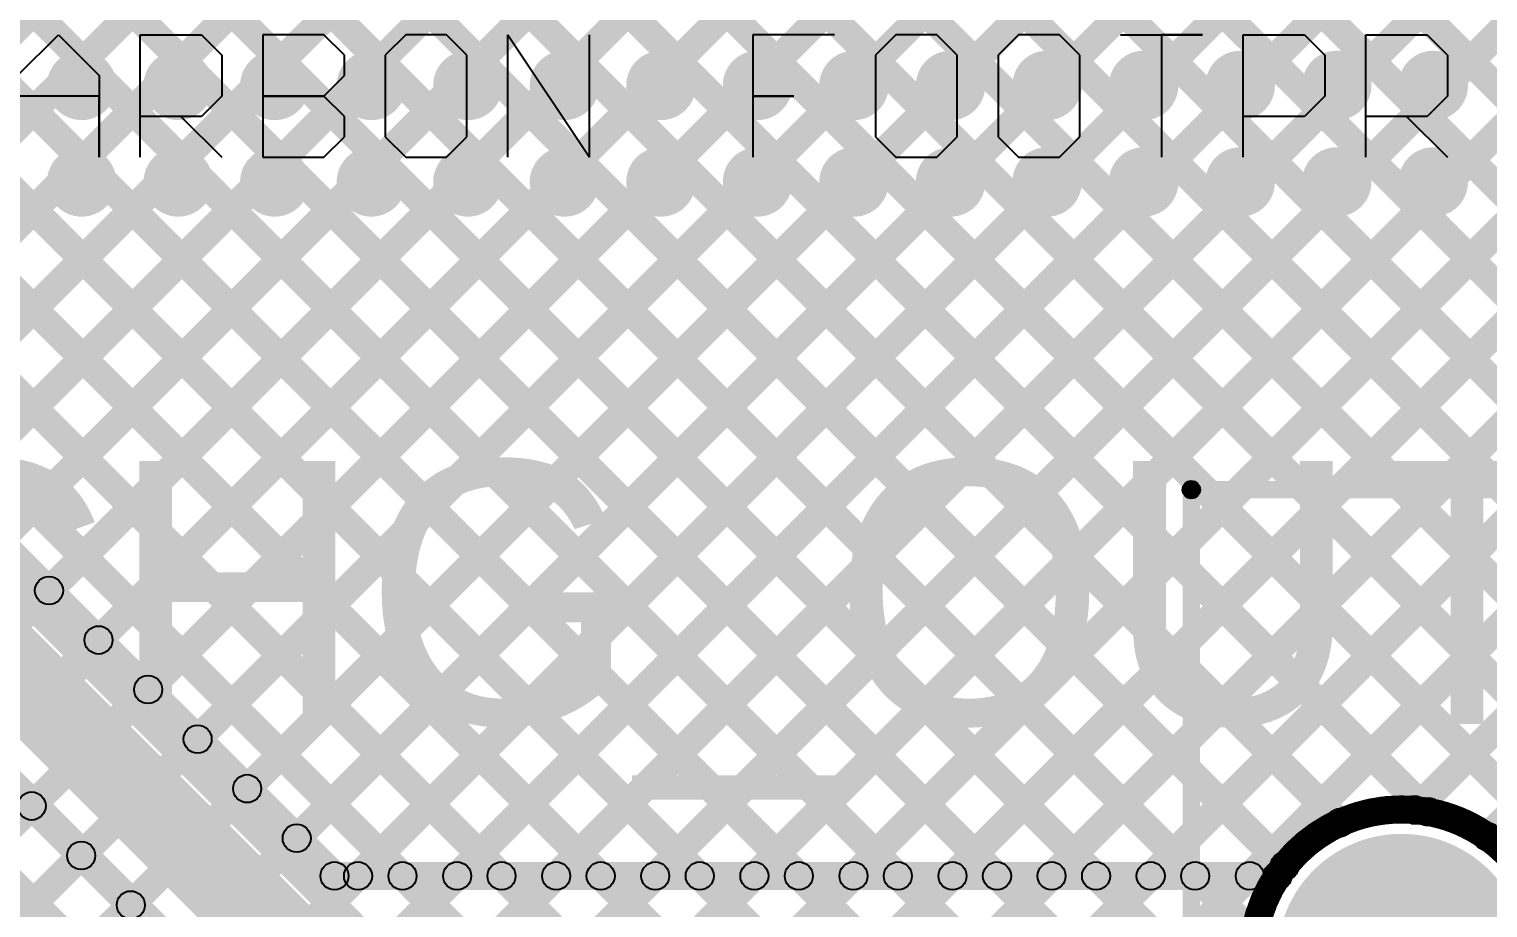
# Model space of a CAD drawing. Header units: millimetres. Extents: x -0.28 to 3.03, y -0.05 to 3.12.
# Drawn here: x 2.1282 to 2.5446, y 1.7267 to 1.9776 of the extents above; entities that cross this region are included whole.
import ezdxf

# ---------------------------------------------------------------- set-up
doc = ezdxf.new("R2010")
doc.units = ezdxf.units.MM
doc.header["$MEASUREMENT"] = 0
for name, color, linetype in [('BottomLayer', 5, 'Continuous'), ('BottomSolder', 6, 'Continuous'), ('PadHoleLayer', 156, 'Continuous'), ('TopLayer', 1, 'Continuous'), ('TopOverlay', 2, 'Continuous'), ('TopSolder', 216, 'Continuous'), ('ViaHoleLayer', 16, 'Continuous')]:
    doc.layers.add(name, color=color, linetype=linetype)

# ---------------------------------------------------------------- blocks, each defined once
blk = doc.blocks.new('901_141A1011D10100_74')
at = {"layer": 'BottomLayer'}
h = blk.add_hatch(color=5, dxfattribs=at)
edge = h.paths.add_edge_path()
edge.add_arc((0.17717, 0), 0.0315, 0, 360)
at = {"layer": 'BottomSolder'}
h = blk.add_hatch(color=6, dxfattribs=at)
edge = h.paths.add_edge_path()
edge.add_arc((0.17717, 0), 0.0355, 0, 360)
at = {"layer": 'PadHoleLayer'}
h = blk.add_hatch(color=156, dxfattribs=at)
edge = h.paths.add_edge_path()
edge.add_arc((0.17717, 0), 0.01772, 0, 360)
at = {"layer": 'TopLayer'}
h = blk.add_hatch(color=1, dxfattribs=at)
edge = h.paths.add_edge_path()
edge.add_arc((0.17717, 0), 0.0315, 0, 360)
at = {"layer": 'TopOverlay'}
for points in [[(-0.23052, 0.0575), (-0.23052, 0.0625), (0.31092, 0.0625), (0.31092, 0.0575)], [(0.30842, 0.06), (0.31342, 0.06), (0.31342, -0.02917), (0.30842, -0.02917)]]:
    blk.add_hatch(color=2, dxfattribs=at).paths.add_polyline_path(points)
h = blk.add_hatch(color=2, dxfattribs=at)
edge = h.paths.add_edge_path()
edge.add_arc((0.31092, 0.06), 0.0025, 0, 360)
h = blk.add_hatch(color=2, dxfattribs=at)
edge = h.paths.add_edge_path()
edge.add_arc((0.31092, 0.06), 0.0025, 0, 360)
at = {"layer": 'TopSolder'}
h = blk.add_hatch(color=216, dxfattribs=at)
edge = h.paths.add_edge_path()
edge.add_arc((0.17717, 0), 0.0355, 0, 360)
at = {"layer": 'TopOverlay'}
blk.add_circle((0.31092, 0.06), 0.0025, dxfattribs=at)
blk.add_circle((0.31092, 0.06), 0.0025, dxfattribs=at)

msp = doc.modelspace()

# ---------------------------------------------------------------- hatches: boundary and pattern name
at = {"layer": 'BottomLayer'}
for points in [[(2.05189, 1.89935), (2.04623, 1.905), (2.70517, 2.56394), (2.71083, 2.55829)], [(2.06603, 1.8852), (2.06037, 1.89086), (2.70517, 2.53566), (2.71083, 2.53)], [(2.08017, 1.87106), (2.07452, 1.87672), (2.70517, 2.50737), (2.71083, 2.50172)], [(2.09432, 1.85692), (2.08866, 1.86258), (2.70517, 2.47909), (2.71083, 2.47343)], [(2.10846, 1.84278), (2.1028, 1.84843), (2.70517, 2.45081), (2.71083, 2.44515)], [(2.1226, 1.82863), (2.11694, 1.83429), (2.70517, 2.42252), (2.71083, 2.41686)], [(1.55482, 2.41017), (1.56048, 2.41583), (2.23765, 1.73866), (2.23199, 1.733)], [(1.58311, 2.41017), (1.58876, 2.41583), (2.26593, 1.73866), (2.26028, 1.733)], [(1.61139, 2.41017), (1.61705, 2.41583), (2.29422, 1.73866), (2.28856, 1.733)], [(1.63967, 2.41017), (1.64533, 2.41583), (2.3225, 1.73866), (2.31684, 1.733)], [(1.66796, 2.41017), (1.67362, 2.41583), (2.35078, 1.73866), (2.34513, 1.733)], [(1.69624, 2.41017), (1.7019, 2.41583), (2.37907, 1.73866), (2.37341, 1.733)], [(1.72453, 2.41017), (1.73018, 2.41583), (2.40735, 1.73866), (2.4017, 1.733)], [(1.75281, 2.41017), (1.75847, 2.41583), (2.43564, 1.73866), (2.42998, 1.733)], [(1.7811, 2.41017), (1.78675, 2.41583), (2.46392, 1.73866), (2.45827, 1.733)], [(1.80938, 2.41017), (1.81504, 2.41583), (2.48943, 1.74144), (2.48377, 1.73578)], [(1.83766, 2.41017), (1.84332, 2.41583), (2.50528, 1.75386), (2.49963, 1.74821)], [(1.86595, 2.41017), (1.87161, 2.41583), (2.53047, 1.75696), (2.52481, 1.75131)], [(1.89423, 2.41017), (1.89989, 2.41583), (2.71083, 1.60489), (2.70517, 1.59923)], [(1.92252, 2.41017), (1.92817, 2.41583), (2.71083, 1.63317), (2.70517, 1.62752)], [(1.9508, 2.41017), (1.95646, 2.41583), (2.71083, 1.66146), (2.70517, 1.6558)], [(1.97909, 2.41017), (1.98474, 2.41583), (2.71083, 1.68974), (2.70517, 1.68409)], [(2.00737, 2.41017), (2.01303, 2.41583), (2.71083, 1.71803), (2.70517, 1.71237)], [(2.03565, 2.41017), (2.04131, 2.41583), (2.71083, 1.74631), (2.70517, 1.74065)], [(2.06394, 2.41017), (2.0696, 2.41583), (2.71083, 1.7746), (2.70517, 1.76894)], [(2.09222, 2.41017), (2.09788, 2.41583), (2.71083, 1.80288), (2.70517, 1.79722)], [(2.13674, 1.81449), (2.13108, 1.82015), (2.70517, 2.39424), (2.71083, 2.38858)], [(2.15088, 1.80035), (2.14523, 1.80601), (2.70517, 2.36595), (2.71083, 2.3603)], [(2.16503, 1.78621), (2.15937, 1.79186), (2.70517, 2.33767), (2.71083, 2.33201)], [(2.17917, 1.77207), (2.17351, 1.77772), (2.70517, 2.30938), (2.71083, 2.30373)], [(2.19331, 1.75792), (2.18765, 1.76358), (2.70517, 2.2811), (2.71083, 2.27544)], [(1.68181, 2.26377), (1.68746, 2.26943), (2.21823, 1.73866), (2.21257, 1.733)], [(1.65916, 2.24116), (1.67684, 2.25884), (2.21451, 1.72117), (2.19683, 1.70349)], [(2.20745, 1.74378), (2.2018, 1.74944), (2.70517, 2.25282), (2.71083, 2.24716)], [(1.62818, 2.22367), (1.63384, 2.22933), (2.71083, 1.15234), (2.70517, 1.14668)], [(1.65544, 2.22367), (1.66109, 2.22933), (2.19186, 1.69856), (2.18621, 1.6929)], [(2.22496, 1.733), (2.2193, 1.73866), (2.70517, 2.22453), (2.71083, 2.21887)], [(2.25324, 1.733), (2.24758, 1.73866), (2.70517, 2.19625), (2.71083, 2.19059)], [(2.28153, 1.733), (2.27587, 1.73866), (2.70517, 2.16796), (2.71083, 2.16231)], [(2.30981, 1.733), (2.30415, 1.73866), (2.70517, 2.13968), (2.71083, 2.13402)], [(2.33809, 1.733), (2.33244, 1.73866), (2.70517, 2.11139), (2.71083, 2.10574)], [(2.36638, 1.733), (2.36072, 1.73866), (2.70517, 2.08311), (2.71083, 2.07745)], [(2.39466, 1.733), (2.38901, 1.73866), (2.70517, 2.05482), (2.71083, 2.04917)], [(2.42295, 1.733), (2.41729, 1.73866), (2.70517, 2.02654), (2.71083, 2.02088)], [(2.45123, 1.733), (2.44558, 1.73866), (2.70517, 1.99826), (2.71083, 1.9926)], [(2.47952, 1.733), (2.47386, 1.73866), (2.70517, 1.96997), (2.71083, 1.96432)], [(2.52663, 1.75183), (2.52097, 1.75749), (2.70517, 1.94169), (2.71083, 1.93603)], [(2.54732, 1.74423), (2.54166, 1.74989), (2.70517, 1.9134), (2.71083, 1.90775)], [(1.81453, 1.43571), (1.80887, 1.44136), (2.12614, 1.75863), (2.13179, 1.75297)], [(1.82517, 1.41807), (1.81951, 1.42373), (2.14028, 1.74449), (2.14593, 1.73883)], [(2.2154, 1.73183), (2.2154, 1.73983), (2.48459, 1.73983), (2.48459, 1.73183)], [(1.84196, 1.40657), (1.8363, 1.41223), (2.15442, 1.73035), (2.16008, 1.72469)]]:
    msp.add_hatch(color=5, dxfattribs=at).paths.add_polyline_path(points)
h = msp.add_hatch(color=5, dxfattribs=at)
edge = h.paths.add_edge_path()
edge.add_arc((2.14325, 1.96152), 0.00886, 0, 360)
h = msp.add_hatch(color=5, dxfattribs=at)
edge = h.paths.add_edge_path()
edge.add_arc((2.17081, 1.96152), 0.00886, 0, 360)
h = msp.add_hatch(color=5, dxfattribs=at)
edge = h.paths.add_edge_path()
edge.add_arc((2.19837, 1.96152), 0.00886, 0, 360)
h = msp.add_hatch(color=5, dxfattribs=at)
edge = h.paths.add_edge_path()
edge.add_arc((2.22593, 1.96152), 0.00886, 0, 360)
h = msp.add_hatch(color=5, dxfattribs=at)
edge = h.paths.add_edge_path()
edge.add_arc((2.25349, 1.96152), 0.00886, 0, 360)
h = msp.add_hatch(color=5, dxfattribs=at)
edge = h.paths.add_edge_path()
edge.add_arc((2.28105, 1.96152), 0.00886, 0, 360)
h = msp.add_hatch(color=5, dxfattribs=at)
edge = h.paths.add_edge_path()
edge.add_arc((2.30861, 1.96152), 0.00886, 0, 360)
h = msp.add_hatch(color=5, dxfattribs=at)
edge = h.paths.add_edge_path()
edge.add_arc((2.33617, 1.96152), 0.00886, 0, 360)
h = msp.add_hatch(color=5, dxfattribs=at)
edge = h.paths.add_edge_path()
edge.add_arc((2.36372, 1.96152), 0.00886, 0, 360)
h = msp.add_hatch(color=5, dxfattribs=at)
edge = h.paths.add_edge_path()
edge.add_arc((2.39128, 1.96152), 0.00886, 0, 360)
h = msp.add_hatch(color=5, dxfattribs=at)
edge = h.paths.add_edge_path()
edge.add_arc((2.41884, 1.96152), 0.00886, 0, 360)
h = msp.add_hatch(color=5, dxfattribs=at)
edge = h.paths.add_edge_path()
edge.add_arc((2.4464, 1.96152), 0.00886, 0, 360)
h = msp.add_hatch(color=5, dxfattribs=at)
edge = h.paths.add_edge_path()
edge.add_arc((2.47396, 1.96152), 0.00886, 0, 360)
h = msp.add_hatch(color=5, dxfattribs=at)
edge = h.paths.add_edge_path()
edge.add_arc((2.50152, 1.96152), 0.00886, 0, 360)
h = msp.add_hatch(color=5, dxfattribs=at)
edge = h.paths.add_edge_path()
edge.add_arc((2.52908, 1.96152), 0.00886, 0, 360)
h = msp.add_hatch(color=5, dxfattribs=at)
edge = h.paths.add_edge_path()
edge.add_arc((2.14325, 1.93396), 0.00886, 0, 360)
h = msp.add_hatch(color=5, dxfattribs=at)
edge = h.paths.add_edge_path()
edge.add_arc((2.17081, 1.93396), 0.00886, 0, 360)
h = msp.add_hatch(color=5, dxfattribs=at)
edge = h.paths.add_edge_path()
edge.add_arc((2.19837, 1.93396), 0.00886, 0, 360)
h = msp.add_hatch(color=5, dxfattribs=at)
edge = h.paths.add_edge_path()
edge.add_arc((2.22593, 1.93396), 0.00886, 0, 360)
h = msp.add_hatch(color=5, dxfattribs=at)
edge = h.paths.add_edge_path()
edge.add_arc((2.25349, 1.93396), 0.00886, 0, 360)
h = msp.add_hatch(color=5, dxfattribs=at)
edge = h.paths.add_edge_path()
edge.add_arc((2.28105, 1.93396), 0.00886, 0, 360)
h = msp.add_hatch(color=5, dxfattribs=at)
edge = h.paths.add_edge_path()
edge.add_arc((2.30861, 1.93396), 0.00886, 0, 360)
h = msp.add_hatch(color=5, dxfattribs=at)
edge = h.paths.add_edge_path()
edge.add_arc((2.33617, 1.93396), 0.00886, 0, 360)
h = msp.add_hatch(color=5, dxfattribs=at)
edge = h.paths.add_edge_path()
edge.add_arc((2.36372, 1.93396), 0.00886, 0, 360)
h = msp.add_hatch(color=5, dxfattribs=at)
edge = h.paths.add_edge_path()
edge.add_arc((2.39128, 1.93396), 0.00886, 0, 360)
h = msp.add_hatch(color=5, dxfattribs=at)
edge = h.paths.add_edge_path()
edge.add_arc((2.41884, 1.93396), 0.00886, 0, 360)
h = msp.add_hatch(color=5, dxfattribs=at)
edge = h.paths.add_edge_path()
edge.add_arc((2.4464, 1.93396), 0.00886, 0, 360)
h = msp.add_hatch(color=5, dxfattribs=at)
edge = h.paths.add_edge_path()
edge.add_arc((2.47396, 1.93396), 0.00886, 0, 360)
h = msp.add_hatch(color=5, dxfattribs=at)
edge = h.paths.add_edge_path()
edge.add_arc((2.50152, 1.93396), 0.00886, 0, 360)
h = msp.add_hatch(color=5, dxfattribs=at)
edge = h.paths.add_edge_path()
edge.add_arc((2.52908, 1.93396), 0.00886, 0, 360)
h = msp.add_hatch(color=5, dxfattribs=at)
edge = h.paths.add_edge_path()
edge.add_arc((2.13391, 1.81732), 0.004, 0, 360)
h = msp.add_hatch(color=5, dxfattribs=at)
edge = h.paths.add_edge_path()
edge.add_arc((2.14806, 1.80318), 0.004, 0, 360)
h = msp.add_hatch(color=5, dxfattribs=at)
edge = h.paths.add_edge_path()
edge.add_arc((2.1622, 1.78904), 0.004, 0, 360)
h = msp.add_hatch(color=5, dxfattribs=at)
edge = h.paths.add_edge_path()
edge.add_arc((2.17634, 1.77489), 0.004, 0, 360)
h = msp.add_hatch(color=5, dxfattribs=at)
edge = h.paths.add_edge_path()
edge.add_arc((2.19048, 1.76075), 0.004, 0, 360)
h = msp.add_hatch(color=5, dxfattribs=at)
edge = h.paths.add_edge_path()
edge.add_arc((2.12896, 1.7558), 0.004, 0, 360)
h = msp.add_hatch(color=5, dxfattribs=at)
edge = h.paths.add_edge_path()
edge.add_arc((2.5238, 1.75466), 0.004, 0, 360)
h = msp.add_hatch(color=5, dxfattribs=at)
edge = h.paths.add_edge_path()
edge.add_arc((2.52764, 1.75413), 0.004, 0, 360)
h = msp.add_hatch(color=5, dxfattribs=at)
edge = h.paths.add_edge_path()
edge.add_arc((2.50246, 1.75104), 0.004, 0, 360)
h = msp.add_hatch(color=5, dxfattribs=at)
edge = h.paths.add_edge_path()
edge.add_arc((2.20462, 1.74661), 0.004, 0, 360)
h = msp.add_hatch(color=5, dxfattribs=at)
edge = h.paths.add_edge_path()
edge.add_arc((2.54449, 1.74706), 0.004, 0, 360)
h = msp.add_hatch(color=5, dxfattribs=at)
edge = h.paths.add_edge_path()
edge.add_arc((2.14311, 1.74166), 0.004, 0, 360)
h = msp.add_hatch(color=5, dxfattribs=at)
edge = h.paths.add_edge_path()
edge.add_arc((2.4866, 1.73861), 0.004, 0, 360)
h = msp.add_hatch(color=5, dxfattribs=at)
edge = h.paths.add_edge_path()
edge.add_arc((2.2154, 1.73583), 0.004, 0, 360)
h = msp.add_hatch(color=5, dxfattribs=at)
edge = h.paths.add_edge_path()
edge.add_arc((2.2154, 1.73583), 0.004, 0, 360)
h = msp.add_hatch(color=5, dxfattribs=at)
edge = h.paths.add_edge_path()
edge.add_arc((2.22213, 1.73583), 0.004, 0, 360)
h = msp.add_hatch(color=5, dxfattribs=at)
edge = h.paths.add_edge_path()
edge.add_arc((2.23482, 1.73583), 0.004, 0, 360)
h = msp.add_hatch(color=5, dxfattribs=at)
edge = h.paths.add_edge_path()
edge.add_arc((2.25041, 1.73583), 0.004, 0, 360)
h = msp.add_hatch(color=5, dxfattribs=at)
edge = h.paths.add_edge_path()
edge.add_arc((2.2631, 1.73583), 0.004, 0, 360)
h = msp.add_hatch(color=5, dxfattribs=at)
edge = h.paths.add_edge_path()
edge.add_arc((2.2787, 1.73583), 0.004, 0, 360)
h = msp.add_hatch(color=5, dxfattribs=at)
edge = h.paths.add_edge_path()
edge.add_arc((2.29139, 1.73583), 0.004, 0, 360)
h = msp.add_hatch(color=5, dxfattribs=at)
edge = h.paths.add_edge_path()
edge.add_arc((2.30698, 1.73583), 0.004, 0, 360)
h = msp.add_hatch(color=5, dxfattribs=at)
edge = h.paths.add_edge_path()
edge.add_arc((2.31967, 1.73583), 0.004, 0, 360)
h = msp.add_hatch(color=5, dxfattribs=at)
edge = h.paths.add_edge_path()
edge.add_arc((2.33527, 1.73583), 0.004, 0, 360)
h = msp.add_hatch(color=5, dxfattribs=at)
edge = h.paths.add_edge_path()
edge.add_arc((2.34796, 1.73583), 0.004, 0, 360)
h = msp.add_hatch(color=5, dxfattribs=at)
edge = h.paths.add_edge_path()
edge.add_arc((2.36355, 1.73583), 0.004, 0, 360)
h = msp.add_hatch(color=5, dxfattribs=at)
edge = h.paths.add_edge_path()
edge.add_arc((2.37624, 1.73583), 0.004, 0, 360)
h = msp.add_hatch(color=5, dxfattribs=at)
edge = h.paths.add_edge_path()
edge.add_arc((2.39183, 1.73583), 0.004, 0, 360)
h = msp.add_hatch(color=5, dxfattribs=at)
edge = h.paths.add_edge_path()
edge.add_arc((2.40453, 1.73583), 0.004, 0, 360)
h = msp.add_hatch(color=5, dxfattribs=at)
edge = h.paths.add_edge_path()
edge.add_arc((2.42012, 1.73583), 0.004, 0, 360)
h = msp.add_hatch(color=5, dxfattribs=at)
edge = h.paths.add_edge_path()
edge.add_arc((2.43281, 1.73583), 0.004, 0, 360)
h = msp.add_hatch(color=5, dxfattribs=at)
edge = h.paths.add_edge_path()
edge.add_arc((2.4484, 1.73583), 0.004, 0, 360)
h = msp.add_hatch(color=5, dxfattribs=at)
edge = h.paths.add_edge_path()
edge.add_arc((2.46109, 1.73583), 0.004, 0, 360)
h = msp.add_hatch(color=5, dxfattribs=at)
edge = h.paths.add_edge_path()
edge.add_arc((2.47669, 1.73583), 0.004, 0, 360)
h = msp.add_hatch(color=5, dxfattribs=at)
edge = h.paths.add_edge_path()
edge.add_arc((2.48459, 1.73583), 0.004, 0, 360)
h = msp.add_hatch(color=5, dxfattribs=at)
edge = h.paths.add_edge_path()
edge.add_arc((2.48459, 1.73583), 0.004, 0, 360)
h = msp.add_hatch(color=5, dxfattribs=at)
edge = h.paths.add_edge_path()
edge.add_arc((2.15725, 1.72752), 0.004, 0, 360)
at = {"layer": 'BottomSolder'}
h = msp.add_hatch(color=6, dxfattribs=at)
edge = h.paths.add_edge_path()
edge.add_arc((2.14325, 1.96152), 0.00991, 0, 360)
h = msp.add_hatch(color=6, dxfattribs=at)
edge = h.paths.add_edge_path()
edge.add_arc((2.17081, 1.96152), 0.00991, 0, 360)
h = msp.add_hatch(color=6, dxfattribs=at)
edge = h.paths.add_edge_path()
edge.add_arc((2.19837, 1.96152), 0.00991, 0, 360)
h = msp.add_hatch(color=6, dxfattribs=at)
edge = h.paths.add_edge_path()
edge.add_arc((2.22593, 1.96152), 0.00991, 0, 360)
h = msp.add_hatch(color=6, dxfattribs=at)
edge = h.paths.add_edge_path()
edge.add_arc((2.25349, 1.96152), 0.00991, 0, 360)
h = msp.add_hatch(color=6, dxfattribs=at)
edge = h.paths.add_edge_path()
edge.add_arc((2.28105, 1.96152), 0.00991, 0, 360)
h = msp.add_hatch(color=6, dxfattribs=at)
edge = h.paths.add_edge_path()
edge.add_arc((2.30861, 1.96152), 0.00991, 0, 360)
h = msp.add_hatch(color=6, dxfattribs=at)
edge = h.paths.add_edge_path()
edge.add_arc((2.33617, 1.96152), 0.00991, 0, 360)
h = msp.add_hatch(color=6, dxfattribs=at)
edge = h.paths.add_edge_path()
edge.add_arc((2.36372, 1.96152), 0.00991, 0, 360)
h = msp.add_hatch(color=6, dxfattribs=at)
edge = h.paths.add_edge_path()
edge.add_arc((2.39128, 1.96152), 0.00991, 0, 360)
h = msp.add_hatch(color=6, dxfattribs=at)
edge = h.paths.add_edge_path()
edge.add_arc((2.41884, 1.96152), 0.00991, 0, 360)
h = msp.add_hatch(color=6, dxfattribs=at)
edge = h.paths.add_edge_path()
edge.add_arc((2.4464, 1.96152), 0.00991, 0, 360)
h = msp.add_hatch(color=6, dxfattribs=at)
edge = h.paths.add_edge_path()
edge.add_arc((2.47396, 1.96152), 0.00991, 0, 360)
h = msp.add_hatch(color=6, dxfattribs=at)
edge = h.paths.add_edge_path()
edge.add_arc((2.50152, 1.96152), 0.00991, 0, 360)
h = msp.add_hatch(color=6, dxfattribs=at)
edge = h.paths.add_edge_path()
edge.add_arc((2.52908, 1.96152), 0.00991, 0, 360)
h = msp.add_hatch(color=6, dxfattribs=at)
edge = h.paths.add_edge_path()
edge.add_arc((2.14325, 1.93396), 0.00991, 0, 360)
h = msp.add_hatch(color=6, dxfattribs=at)
edge = h.paths.add_edge_path()
edge.add_arc((2.17081, 1.93396), 0.00991, 0, 360)
h = msp.add_hatch(color=6, dxfattribs=at)
edge = h.paths.add_edge_path()
edge.add_arc((2.19837, 1.93396), 0.00991, 0, 360)
h = msp.add_hatch(color=6, dxfattribs=at)
edge = h.paths.add_edge_path()
edge.add_arc((2.22593, 1.93396), 0.00991, 0, 360)
h = msp.add_hatch(color=6, dxfattribs=at)
edge = h.paths.add_edge_path()
edge.add_arc((2.25349, 1.93396), 0.00991, 0, 360)
h = msp.add_hatch(color=6, dxfattribs=at)
edge = h.paths.add_edge_path()
edge.add_arc((2.28105, 1.93396), 0.00991, 0, 360)
h = msp.add_hatch(color=6, dxfattribs=at)
edge = h.paths.add_edge_path()
edge.add_arc((2.30861, 1.93396), 0.00991, 0, 360)
h = msp.add_hatch(color=6, dxfattribs=at)
edge = h.paths.add_edge_path()
edge.add_arc((2.33617, 1.93396), 0.00991, 0, 360)
h = msp.add_hatch(color=6, dxfattribs=at)
edge = h.paths.add_edge_path()
edge.add_arc((2.36372, 1.93396), 0.00991, 0, 360)
h = msp.add_hatch(color=6, dxfattribs=at)
edge = h.paths.add_edge_path()
edge.add_arc((2.39128, 1.93396), 0.00991, 0, 360)
h = msp.add_hatch(color=6, dxfattribs=at)
edge = h.paths.add_edge_path()
edge.add_arc((2.41884, 1.93396), 0.00991, 0, 360)
h = msp.add_hatch(color=6, dxfattribs=at)
edge = h.paths.add_edge_path()
edge.add_arc((2.4464, 1.93396), 0.00991, 0, 360)
h = msp.add_hatch(color=6, dxfattribs=at)
edge = h.paths.add_edge_path()
edge.add_arc((2.47396, 1.93396), 0.00991, 0, 360)
h = msp.add_hatch(color=6, dxfattribs=at)
edge = h.paths.add_edge_path()
edge.add_arc((2.50152, 1.93396), 0.00991, 0, 360)
h = msp.add_hatch(color=6, dxfattribs=at)
edge = h.paths.add_edge_path()
edge.add_arc((2.52908, 1.93396), 0.00991, 0, 360)
at = {"layer": 'TopLayer'}
for points in [[(1.2648, 3.09617), (1.27046, 3.10183), (2.71185, 1.66043), (2.7062, 1.65478)], [(1.29309, 3.09617), (1.29874, 3.10183), (2.71185, 1.68872), (2.7062, 1.68306)], [(1.32137, 3.09617), (1.32703, 3.10183), (2.71185, 1.717), (2.7062, 1.71135)], [(1.34965, 3.09617), (1.35531, 3.10183), (2.71185, 1.74529), (2.7062, 1.73963)], [(1.37794, 3.09617), (1.3836, 3.10183), (2.71185, 1.77357), (2.7062, 1.76791)], [(1.40622, 3.09617), (1.41188, 3.10183), (2.71185, 1.80186), (2.7062, 1.7962)], [(1.51553, 2.81716), (1.52119, 2.82282), (2.71185, 1.63215), (2.7062, 1.62649)], [(1.51043, 2.79397), (1.51609, 2.79963), (2.71185, 1.60387), (2.7062, 1.59821)], [(1.5644, 2.71172), (1.57006, 2.71737), (2.53047, 1.75696), (2.52481, 1.75131)], [(1.55701, 2.69082), (1.56267, 2.69648), (2.50528, 1.75386), (2.49963, 1.74821)], [(1.54321, 2.67634), (1.54886, 2.682), (2.48943, 1.74144), (2.48377, 1.73578)], [(1.52321, 2.66806), (1.52886, 2.67372), (2.48084, 1.72174), (2.47519, 1.71608)], [(2.03133, 1.87878), (2.02567, 1.88444), (2.7062, 2.56497), (2.71185, 2.55931)], [(2.03133, 1.8505), (2.02567, 1.85616), (2.7062, 2.53668), (2.71185, 2.53102)], [(2.03133, 1.82222), (2.02567, 1.82787), (2.7062, 2.5084), (2.71185, 2.50274)], [(2.03133, 1.79393), (2.02567, 1.79959), (2.7062, 2.48011), (2.71185, 2.47446)], [(2.03133, 1.76565), (2.02567, 1.7713), (2.7062, 2.45183), (2.71185, 2.44617)], [(2.03133, 1.73736), (2.02567, 1.74302), (2.7062, 2.42354), (2.71185, 2.41789)], [(2.03133, 1.70908), (2.02567, 1.71474), (2.7062, 2.39526), (2.71185, 2.3896)], [(2.03133, 1.68079), (2.02567, 1.68645), (2.7062, 2.36698), (2.71185, 2.36132)], [(2.03133, 1.65251), (2.02567, 1.65817), (2.7062, 2.33869), (2.71185, 2.33303)], [(2.03133, 1.62423), (2.02567, 1.62988), (2.7062, 2.31041), (2.71185, 2.30475)], [(2.03133, 1.59594), (2.02567, 1.6016), (2.7062, 2.28212), (2.71185, 2.27647)], [(2.03133, 1.56766), (2.02567, 1.57331), (2.7062, 2.25384), (2.71185, 2.24818)], [(2.03133, 1.53937), (2.02567, 1.54503), (2.7062, 2.22555), (2.71185, 2.2199)], [(2.03133, 1.51109), (2.02567, 1.51675), (2.7062, 2.19727), (2.71185, 2.19161)], [(2.03133, 1.4828), (2.02567, 1.48846), (2.7062, 2.16899), (2.71185, 2.16333)], [(2.02567, 2.13731), (2.03133, 2.14297), (2.51567, 1.65862), (2.51002, 1.65297)], [(2.04052, 1.46371), (2.03486, 1.46937), (2.7062, 2.1407), (2.71185, 2.13504)], [(2.02567, 2.10903), (2.03133, 2.11468), (2.49618, 1.64983), (2.49052, 1.64418)], [(2.06276, 1.45767), (2.05711, 1.46333), (2.7062, 2.11242), (2.71185, 2.10676)], [(2.02567, 2.08074), (2.03133, 2.0864), (2.47995, 1.63778), (2.47429, 1.63212)], [(2.09105, 1.45767), (2.08539, 1.46333), (2.7062, 2.08413), (2.71185, 2.07848)], [(2.02567, 2.05246), (2.03133, 2.05812), (2.44412, 1.64533), (2.43846, 1.63967)], [(2.11933, 1.45767), (2.11368, 1.46333), (2.7062, 2.05585), (2.71185, 2.05019)], [(2.02567, 2.02417), (2.03133, 2.02983), (2.41583, 1.64533), (2.41017, 1.63967)], [(2.14762, 1.45767), (2.14196, 1.46333), (2.7062, 2.02756), (2.71185, 2.02191)], [(2.02567, 1.99589), (2.03133, 2.00155), (2.40583, 1.62705), (2.40017, 1.62139)], [(2.1759, 1.45767), (2.17024, 1.46333), (2.7062, 1.99928), (2.71185, 1.99362)], [(2.02567, 1.96761), (2.03133, 1.97326), (2.40583, 1.59876), (2.40017, 1.59311)], [(2.20419, 1.45767), (2.19853, 1.46333), (2.7062, 1.971), (2.71185, 1.96534)], [(2.02567, 1.93932), (2.03133, 1.94498), (2.39848, 1.57783), (2.39282, 1.57217)], [(2.52663, 1.75183), (2.52097, 1.75749), (2.7062, 1.94271), (2.71185, 1.93705)], [(2.02567, 1.91104), (2.03133, 1.91669), (2.39783, 1.55019), (2.39217, 1.54454)], [(2.54732, 1.74423), (2.54166, 1.74989), (2.7062, 1.91443), (2.71185, 1.90877)], [(2.02567, 1.88275), (2.03133, 1.88841), (2.39783, 1.52191), (2.39217, 1.51625)], [(2.02567, 1.85447), (2.03133, 1.86013), (2.39783, 1.49363), (2.39217, 1.48797)], [(2.02567, 1.82618), (2.03133, 1.83184), (2.39984, 1.46333), (2.39418, 1.45767)]]:
    msp.add_hatch(color=1, dxfattribs=at).paths.add_polyline_path(points)
h = msp.add_hatch(color=1, dxfattribs=at)
edge = h.paths.add_edge_path()
edge.add_arc((2.14325, 1.96152), 0.00886, 0, 360)
h = msp.add_hatch(color=1, dxfattribs=at)
edge = h.paths.add_edge_path()
edge.add_arc((2.17081, 1.96152), 0.00886, 0, 360)
h = msp.add_hatch(color=1, dxfattribs=at)
edge = h.paths.add_edge_path()
edge.add_arc((2.19837, 1.96152), 0.00886, 0, 360)
h = msp.add_hatch(color=1, dxfattribs=at)
edge = h.paths.add_edge_path()
edge.add_arc((2.22593, 1.96152), 0.00886, 0, 360)
h = msp.add_hatch(color=1, dxfattribs=at)
edge = h.paths.add_edge_path()
edge.add_arc((2.25349, 1.96152), 0.00886, 0, 360)
h = msp.add_hatch(color=1, dxfattribs=at)
edge = h.paths.add_edge_path()
edge.add_arc((2.28105, 1.96152), 0.00886, 0, 360)
h = msp.add_hatch(color=1, dxfattribs=at)
edge = h.paths.add_edge_path()
edge.add_arc((2.30861, 1.96152), 0.00886, 0, 360)
h = msp.add_hatch(color=1, dxfattribs=at)
edge = h.paths.add_edge_path()
edge.add_arc((2.33617, 1.96152), 0.00886, 0, 360)
h = msp.add_hatch(color=1, dxfattribs=at)
edge = h.paths.add_edge_path()
edge.add_arc((2.36372, 1.96152), 0.00886, 0, 360)
h = msp.add_hatch(color=1, dxfattribs=at)
edge = h.paths.add_edge_path()
edge.add_arc((2.39128, 1.96152), 0.00886, 0, 360)
h = msp.add_hatch(color=1, dxfattribs=at)
edge = h.paths.add_edge_path()
edge.add_arc((2.41884, 1.96152), 0.00886, 0, 360)
h = msp.add_hatch(color=1, dxfattribs=at)
edge = h.paths.add_edge_path()
edge.add_arc((2.4464, 1.96152), 0.00886, 0, 360)
h = msp.add_hatch(color=1, dxfattribs=at)
edge = h.paths.add_edge_path()
edge.add_arc((2.47396, 1.96152), 0.00886, 0, 360)
h = msp.add_hatch(color=1, dxfattribs=at)
edge = h.paths.add_edge_path()
edge.add_arc((2.50152, 1.96152), 0.00886, 0, 360)
h = msp.add_hatch(color=1, dxfattribs=at)
edge = h.paths.add_edge_path()
edge.add_arc((2.52908, 1.96152), 0.00886, 0, 360)
h = msp.add_hatch(color=1, dxfattribs=at)
edge = h.paths.add_edge_path()
edge.add_arc((2.14325, 1.93396), 0.00886, 0, 360)
h = msp.add_hatch(color=1, dxfattribs=at)
edge = h.paths.add_edge_path()
edge.add_arc((2.17081, 1.93396), 0.00886, 0, 360)
h = msp.add_hatch(color=1, dxfattribs=at)
edge = h.paths.add_edge_path()
edge.add_arc((2.19837, 1.93396), 0.00886, 0, 360)
h = msp.add_hatch(color=1, dxfattribs=at)
edge = h.paths.add_edge_path()
edge.add_arc((2.22593, 1.93396), 0.00886, 0, 360)
h = msp.add_hatch(color=1, dxfattribs=at)
edge = h.paths.add_edge_path()
edge.add_arc((2.25349, 1.93396), 0.00886, 0, 360)
h = msp.add_hatch(color=1, dxfattribs=at)
edge = h.paths.add_edge_path()
edge.add_arc((2.28105, 1.93396), 0.00886, 0, 360)
h = msp.add_hatch(color=1, dxfattribs=at)
edge = h.paths.add_edge_path()
edge.add_arc((2.30861, 1.93396), 0.00886, 0, 360)
h = msp.add_hatch(color=1, dxfattribs=at)
edge = h.paths.add_edge_path()
edge.add_arc((2.33617, 1.93396), 0.00886, 0, 360)
h = msp.add_hatch(color=1, dxfattribs=at)
edge = h.paths.add_edge_path()
edge.add_arc((2.36372, 1.93396), 0.00886, 0, 360)
h = msp.add_hatch(color=1, dxfattribs=at)
edge = h.paths.add_edge_path()
edge.add_arc((2.39128, 1.93396), 0.00886, 0, 360)
h = msp.add_hatch(color=1, dxfattribs=at)
edge = h.paths.add_edge_path()
edge.add_arc((2.41884, 1.93396), 0.00886, 0, 360)
h = msp.add_hatch(color=1, dxfattribs=at)
edge = h.paths.add_edge_path()
edge.add_arc((2.4464, 1.93396), 0.00886, 0, 360)
h = msp.add_hatch(color=1, dxfattribs=at)
edge = h.paths.add_edge_path()
edge.add_arc((2.47396, 1.93396), 0.00886, 0, 360)
h = msp.add_hatch(color=1, dxfattribs=at)
edge = h.paths.add_edge_path()
edge.add_arc((2.50152, 1.93396), 0.00886, 0, 360)
h = msp.add_hatch(color=1, dxfattribs=at)
edge = h.paths.add_edge_path()
edge.add_arc((2.52908, 1.93396), 0.00886, 0, 360)
h = msp.add_hatch(color=1, dxfattribs=at)
edge = h.paths.add_edge_path()
edge.add_arc((2.5238, 1.75466), 0.004, 0, 360)
h = msp.add_hatch(color=1, dxfattribs=at)
edge = h.paths.add_edge_path()
edge.add_arc((2.52764, 1.75413), 0.004, 0, 360)
h = msp.add_hatch(color=1, dxfattribs=at)
edge = h.paths.add_edge_path()
edge.add_arc((2.50246, 1.75104), 0.004, 0, 360)
h = msp.add_hatch(color=1, dxfattribs=at)
edge = h.paths.add_edge_path()
edge.add_arc((2.54449, 1.74706), 0.004, 0, 360)
h = msp.add_hatch(color=1, dxfattribs=at)
edge = h.paths.add_edge_path()
edge.add_arc((2.4866, 1.73861), 0.004, 0, 360)
at = {"layer": 'TopSolder'}
h = msp.add_hatch(color=216, dxfattribs=at)
edge = h.paths.add_edge_path()
edge.add_arc((2.14325, 1.96152), 0.00991, 0, 360)
h = msp.add_hatch(color=216, dxfattribs=at)
edge = h.paths.add_edge_path()
edge.add_arc((2.17081, 1.96152), 0.00991, 0, 360)
h = msp.add_hatch(color=216, dxfattribs=at)
edge = h.paths.add_edge_path()
edge.add_arc((2.19837, 1.96152), 0.00991, 0, 360)
h = msp.add_hatch(color=216, dxfattribs=at)
edge = h.paths.add_edge_path()
edge.add_arc((2.22593, 1.96152), 0.00991, 0, 360)
h = msp.add_hatch(color=216, dxfattribs=at)
edge = h.paths.add_edge_path()
edge.add_arc((2.25349, 1.96152), 0.00991, 0, 360)
h = msp.add_hatch(color=216, dxfattribs=at)
edge = h.paths.add_edge_path()
edge.add_arc((2.28105, 1.96152), 0.00991, 0, 360)
h = msp.add_hatch(color=216, dxfattribs=at)
edge = h.paths.add_edge_path()
edge.add_arc((2.30861, 1.96152), 0.00991, 0, 360)
h = msp.add_hatch(color=216, dxfattribs=at)
edge = h.paths.add_edge_path()
edge.add_arc((2.33617, 1.96152), 0.00991, 0, 360)
h = msp.add_hatch(color=216, dxfattribs=at)
edge = h.paths.add_edge_path()
edge.add_arc((2.36372, 1.96152), 0.00991, 0, 360)
h = msp.add_hatch(color=216, dxfattribs=at)
edge = h.paths.add_edge_path()
edge.add_arc((2.39128, 1.96152), 0.00991, 0, 360)
h = msp.add_hatch(color=216, dxfattribs=at)
edge = h.paths.add_edge_path()
edge.add_arc((2.41884, 1.96152), 0.00991, 0, 360)
h = msp.add_hatch(color=216, dxfattribs=at)
edge = h.paths.add_edge_path()
edge.add_arc((2.4464, 1.96152), 0.00991, 0, 360)
h = msp.add_hatch(color=216, dxfattribs=at)
edge = h.paths.add_edge_path()
edge.add_arc((2.47396, 1.96152), 0.00991, 0, 360)
h = msp.add_hatch(color=216, dxfattribs=at)
edge = h.paths.add_edge_path()
edge.add_arc((2.50152, 1.96152), 0.00991, 0, 360)
h = msp.add_hatch(color=216, dxfattribs=at)
edge = h.paths.add_edge_path()
edge.add_arc((2.52908, 1.96152), 0.00991, 0, 360)
h = msp.add_hatch(color=216, dxfattribs=at)
edge = h.paths.add_edge_path()
edge.add_arc((2.14325, 1.93396), 0.00991, 0, 360)
h = msp.add_hatch(color=216, dxfattribs=at)
edge = h.paths.add_edge_path()
edge.add_arc((2.17081, 1.93396), 0.00991, 0, 360)
h = msp.add_hatch(color=216, dxfattribs=at)
edge = h.paths.add_edge_path()
edge.add_arc((2.19837, 1.93396), 0.00991, 0, 360)
h = msp.add_hatch(color=216, dxfattribs=at)
edge = h.paths.add_edge_path()
edge.add_arc((2.22593, 1.93396), 0.00991, 0, 360)
h = msp.add_hatch(color=216, dxfattribs=at)
edge = h.paths.add_edge_path()
edge.add_arc((2.25349, 1.93396), 0.00991, 0, 360)
h = msp.add_hatch(color=216, dxfattribs=at)
edge = h.paths.add_edge_path()
edge.add_arc((2.28105, 1.93396), 0.00991, 0, 360)
h = msp.add_hatch(color=216, dxfattribs=at)
edge = h.paths.add_edge_path()
edge.add_arc((2.30861, 1.93396), 0.00991, 0, 360)
h = msp.add_hatch(color=216, dxfattribs=at)
edge = h.paths.add_edge_path()
edge.add_arc((2.33617, 1.93396), 0.00991, 0, 360)
h = msp.add_hatch(color=216, dxfattribs=at)
edge = h.paths.add_edge_path()
edge.add_arc((2.36372, 1.93396), 0.00991, 0, 360)
h = msp.add_hatch(color=216, dxfattribs=at)
edge = h.paths.add_edge_path()
edge.add_arc((2.39128, 1.93396), 0.00991, 0, 360)
h = msp.add_hatch(color=216, dxfattribs=at)
edge = h.paths.add_edge_path()
edge.add_arc((2.41884, 1.93396), 0.00991, 0, 360)
h = msp.add_hatch(color=216, dxfattribs=at)
edge = h.paths.add_edge_path()
edge.add_arc((2.4464, 1.93396), 0.00991, 0, 360)
h = msp.add_hatch(color=216, dxfattribs=at)
edge = h.paths.add_edge_path()
edge.add_arc((2.47396, 1.93396), 0.00991, 0, 360)
h = msp.add_hatch(color=216, dxfattribs=at)
edge = h.paths.add_edge_path()
edge.add_arc((2.50152, 1.93396), 0.00991, 0, 360)
h = msp.add_hatch(color=216, dxfattribs=at)
edge = h.paths.add_edge_path()
edge.add_arc((2.52908, 1.93396), 0.00991, 0, 360)
at = {"layer": 'ViaHoleLayer'}
h = msp.add_hatch(color=16, dxfattribs=at)
edge = h.paths.add_edge_path()
edge.add_arc((2.14325, 1.96152), 0.00591, 0, 360)
h = msp.add_hatch(color=16, dxfattribs=at)
edge = h.paths.add_edge_path()
edge.add_arc((2.17081, 1.96152), 0.00591, 0, 360)
h = msp.add_hatch(color=16, dxfattribs=at)
edge = h.paths.add_edge_path()
edge.add_arc((2.19837, 1.96152), 0.00591, 0, 360)
h = msp.add_hatch(color=16, dxfattribs=at)
edge = h.paths.add_edge_path()
edge.add_arc((2.22593, 1.96152), 0.00591, 0, 360)
h = msp.add_hatch(color=16, dxfattribs=at)
edge = h.paths.add_edge_path()
edge.add_arc((2.25349, 1.96152), 0.00591, 0, 360)
h = msp.add_hatch(color=16, dxfattribs=at)
edge = h.paths.add_edge_path()
edge.add_arc((2.28105, 1.96152), 0.00591, 0, 360)
h = msp.add_hatch(color=16, dxfattribs=at)
edge = h.paths.add_edge_path()
edge.add_arc((2.30861, 1.96152), 0.00591, 0, 360)
h = msp.add_hatch(color=16, dxfattribs=at)
edge = h.paths.add_edge_path()
edge.add_arc((2.33617, 1.96152), 0.00591, 0, 360)
h = msp.add_hatch(color=16, dxfattribs=at)
edge = h.paths.add_edge_path()
edge.add_arc((2.36372, 1.96152), 0.00591, 0, 360)
h = msp.add_hatch(color=16, dxfattribs=at)
edge = h.paths.add_edge_path()
edge.add_arc((2.39128, 1.96152), 0.00591, 0, 360)
h = msp.add_hatch(color=16, dxfattribs=at)
edge = h.paths.add_edge_path()
edge.add_arc((2.41884, 1.96152), 0.00591, 0, 360)
h = msp.add_hatch(color=16, dxfattribs=at)
edge = h.paths.add_edge_path()
edge.add_arc((2.4464, 1.96152), 0.00591, 0, 360)
h = msp.add_hatch(color=16, dxfattribs=at)
edge = h.paths.add_edge_path()
edge.add_arc((2.47396, 1.96152), 0.00591, 0, 360)
h = msp.add_hatch(color=16, dxfattribs=at)
edge = h.paths.add_edge_path()
edge.add_arc((2.50152, 1.96152), 0.00591, 0, 360)
h = msp.add_hatch(color=16, dxfattribs=at)
edge = h.paths.add_edge_path()
edge.add_arc((2.52908, 1.96152), 0.00591, 0, 360)
h = msp.add_hatch(color=16, dxfattribs=at)
edge = h.paths.add_edge_path()
edge.add_arc((2.14325, 1.93396), 0.00591, 0, 360)
h = msp.add_hatch(color=16, dxfattribs=at)
edge = h.paths.add_edge_path()
edge.add_arc((2.17081, 1.93396), 0.00591, 0, 360)
h = msp.add_hatch(color=16, dxfattribs=at)
edge = h.paths.add_edge_path()
edge.add_arc((2.19837, 1.93396), 0.00591, 0, 360)
h = msp.add_hatch(color=16, dxfattribs=at)
edge = h.paths.add_edge_path()
edge.add_arc((2.22593, 1.93396), 0.00591, 0, 360)
h = msp.add_hatch(color=16, dxfattribs=at)
edge = h.paths.add_edge_path()
edge.add_arc((2.25349, 1.93396), 0.00591, 0, 360)
h = msp.add_hatch(color=16, dxfattribs=at)
edge = h.paths.add_edge_path()
edge.add_arc((2.28105, 1.93396), 0.00591, 0, 360)
h = msp.add_hatch(color=16, dxfattribs=at)
edge = h.paths.add_edge_path()
edge.add_arc((2.30861, 1.93396), 0.00591, 0, 360)
h = msp.add_hatch(color=16, dxfattribs=at)
edge = h.paths.add_edge_path()
edge.add_arc((2.33617, 1.93396), 0.00591, 0, 360)
h = msp.add_hatch(color=16, dxfattribs=at)
edge = h.paths.add_edge_path()
edge.add_arc((2.36372, 1.93396), 0.00591, 0, 360)
h = msp.add_hatch(color=16, dxfattribs=at)
edge = h.paths.add_edge_path()
edge.add_arc((2.39128, 1.93396), 0.00591, 0, 360)
h = msp.add_hatch(color=16, dxfattribs=at)
edge = h.paths.add_edge_path()
edge.add_arc((2.41884, 1.93396), 0.00591, 0, 360)
h = msp.add_hatch(color=16, dxfattribs=at)
edge = h.paths.add_edge_path()
edge.add_arc((2.4464, 1.93396), 0.00591, 0, 360)
h = msp.add_hatch(color=16, dxfattribs=at)
edge = h.paths.add_edge_path()
edge.add_arc((2.47396, 1.93396), 0.00591, 0, 360)
h = msp.add_hatch(color=16, dxfattribs=at)
edge = h.paths.add_edge_path()
edge.add_arc((2.50152, 1.93396), 0.00591, 0, 360)
h = msp.add_hatch(color=16, dxfattribs=at)
edge = h.paths.add_edge_path()
edge.add_arc((2.52908, 1.93396), 0.00591, 0, 360)

# ---------------------------------------------------------------- linework, layer by layer
at = {"layer": 'BottomLayer', "const_width": 0.008}
msp.add_lwpolyline([(2.48459, 1.73583, -0.742852), (2.5625, 1.71233)], format="xyb", dxfattribs=at)
at = {"layer": 'BottomLayer'}
for centre in [(2.13391, 1.81732), (2.14806, 1.80318), (2.1622, 1.78904), (2.17634, 1.77489), (2.19048, 1.76075), (2.12896, 1.7558), (2.5238, 1.75466), (2.52764, 1.75413), (2.50246, 1.75104), (2.20462, 1.74661), (2.54449, 1.74706), (2.14311, 1.74166), (2.4866, 1.73861), (2.2154, 1.73583), (2.2154, 1.73583), (2.22213, 1.73583), (2.23482, 1.73583), (2.25041, 1.73583), (2.2631, 1.73583), (2.2787, 1.73583), (2.29139, 1.73583), (2.30698, 1.73583), (2.31967, 1.73583), (2.33527, 1.73583), (2.34796, 1.73583), (2.36355, 1.73583), (2.37624, 1.73583), (2.39183, 1.73583), (2.40453, 1.73583), (2.42012, 1.73583), (2.43281, 1.73583), (2.4484, 1.73583), (2.46109, 1.73583), (2.47669, 1.73583), (2.48459, 1.73583), (2.48459, 1.73583), (2.15725, 1.72752)]:
    msp.add_circle(centre, 0.004, dxfattribs=at)
at = {"layer": 'TopLayer', "const_width": 0.008}
msp.add_lwpolyline([(2.5625, 1.71233, 1), (2.4775, 1.71233, 1)], format="xyb", close=True, dxfattribs=at)
at = {"layer": 'TopLayer'}
for centre in [(2.5238, 1.75466), (2.52764, 1.75413), (2.50246, 1.75104), (2.54449, 1.74706), (2.4866, 1.73861)]:
    msp.add_circle(centre, 0.004, dxfattribs=at)
at = {"layer": 'TopOverlay'}
for p, q in [((2.12493, 1.96433), (2.1366, 1.97599)), ((2.1366, 1.97599), (2.14826, 1.96433)), ((2.15992, 1.941), (2.15992, 1.97599)), ((2.15992, 1.97599), (2.17742, 1.97599)), ((2.17742, 1.97599), (2.18325, 1.97016)), ((2.19491, 1.97599), (2.19491, 1.941)), ((2.2124, 1.97599), (2.19491, 1.97599)), ((2.21824, 1.97016), (2.2124, 1.97599)), ((2.23573, 1.97599), (2.2299, 1.97016)), ((2.24739, 1.97599), (2.23573, 1.97599)), ((2.25322, 1.97016), (2.24739, 1.97599)), ((2.26489, 1.941), (2.26489, 1.97599)), ((2.26489, 1.97599), (2.28821, 1.941)), ((2.28821, 1.941), (2.28821, 1.97599)), ((2.35819, 1.97599), (2.33486, 1.97599)), ((2.33486, 1.97599), (2.33486, 1.95849)), ((2.37568, 1.97599), (2.36985, 1.97016)), ((2.38735, 1.97599), (2.37568, 1.97599)), ((2.39318, 1.97016), (2.38735, 1.97599)), ((2.41067, 1.97599), (2.40484, 1.97016)), ((2.42234, 1.97599), (2.41067, 1.97599)), ((2.42817, 1.97016), (2.42234, 1.97599)), ((2.43983, 1.97599), (2.46316, 1.97599)), ((2.46316, 1.97599), (2.45149, 1.97599)), ((2.45149, 1.97599), (2.45149, 1.941)), ((2.47482, 1.941), (2.47482, 1.97599)), ((2.47482, 1.97599), (2.49231, 1.97599)), ((2.49231, 1.97599), (2.49815, 1.97016)), ((2.50981, 1.941), (2.50981, 1.97599)), ((2.50981, 1.97599), (2.5273, 1.97599)), ((2.5273, 1.97599), (2.53313, 1.97016)), ((2.18325, 1.97016), (2.18325, 1.95849)), ((2.21824, 1.96433), (2.21824, 1.97016)), ((2.2299, 1.97016), (2.2299, 1.94683)), ((2.25322, 1.94683), (2.25322, 1.97016)), ((2.36985, 1.97016), (2.36985, 1.94683)), ((2.39318, 1.94683), (2.39318, 1.97016)), ((2.40484, 1.97016), (2.40484, 1.94683)), ((2.42817, 1.94683), (2.42817, 1.97016)), ((2.49815, 1.97016), (2.49815, 1.95849)), ((2.53313, 1.97016), (2.53313, 1.95849)), ((2.14826, 1.96433), (2.14826, 1.941)), ((2.2124, 1.95849), (2.21824, 1.96433)), ((2.14826, 1.95849), (2.12493, 1.95849)), ((2.14826, 1.941), (2.14826, 1.95849)), ((2.18325, 1.95849), (2.17742, 1.95266)), ((2.2124, 1.95849), (2.19491, 1.95849)), ((2.19491, 1.95849), (2.2124, 1.95849)), ((2.21824, 1.95266), (2.2124, 1.95849)), ((2.33486, 1.95849), (2.34653, 1.95849)), ((2.34653, 1.95849), (2.33486, 1.95849)), ((2.33486, 1.95849), (2.33486, 1.941)), ((2.49815, 1.95849), (2.49231, 1.95266)), ((2.53313, 1.95849), (2.5273, 1.95266)), ((2.17742, 1.95266), (2.15992, 1.95266)), ((2.17158, 1.95266), (2.18325, 1.941)), ((2.21824, 1.94683), (2.21824, 1.95266)), ((2.49231, 1.95266), (2.47482, 1.95266)), ((2.5273, 1.95266), (2.50981, 1.95266)), ((2.52147, 1.95266), (2.53313, 1.941)), ((2.2124, 1.941), (2.21824, 1.94683)), ((2.2299, 1.94683), (2.23573, 1.941)), ((2.24739, 1.941), (2.25322, 1.94683)), ((2.36985, 1.94683), (2.37568, 1.941)), ((2.38735, 1.941), (2.39318, 1.94683)), ((2.40484, 1.94683), (2.41067, 1.941)), ((2.42234, 1.941), (2.42817, 1.94683)), ((2.19491, 1.941), (2.2124, 1.941)), ((2.23573, 1.941), (2.24739, 1.941)), ((2.37568, 1.941), (2.38735, 1.941)), ((2.41067, 1.941), (2.42234, 1.941))]:
    msp.add_line(p, q, dxfattribs=at)

# ---------------------------------------------------------------- block references
at = {"rotation": 90}
msp.add_blockref('901_141A1011D10100_74', (2.52, 1.53517), dxfattribs=at)

# ---------------------------------------------------------------- texts
at = {"layer": 'TopOverlay'}
msp.add_text('CHG_OUT2', height=0.075, rotation=360, dxfattribs=at).set_placement((2.079, 1.77925))

doc.saveas('drawing.dxf')
